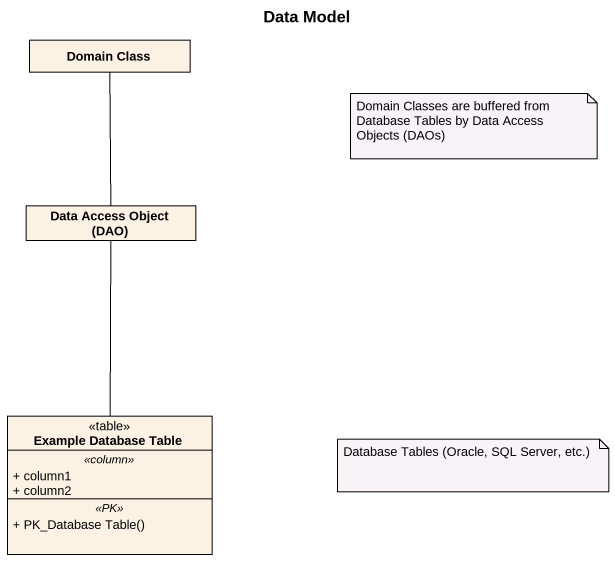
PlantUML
@startuml
title Data Model
hide circle
hide empty members
skinparam classAttributeIconSize 0
class "Domain Class" as Domain_Class
class "Data Access Object (DAO)" as Data_Access_Object_DAO
class "Example Database Table" as Example_Database_Table <<table>> {
  .. <<column>> ..
  + column1
  + column2
  .. <<PK>> ..
  + PK_Database Table()
}
Domain_Class -- Data_Access_Object_DAO
Data_Access_Object_DAO -- Example_Database_Table
note as N1
  Domain Classes are buffered from Database Tables by Data Access Objects (DAOs)
end note
note as N2
  Database Tables (Oracle, SQL Server, etc.)
end note
@enduml
